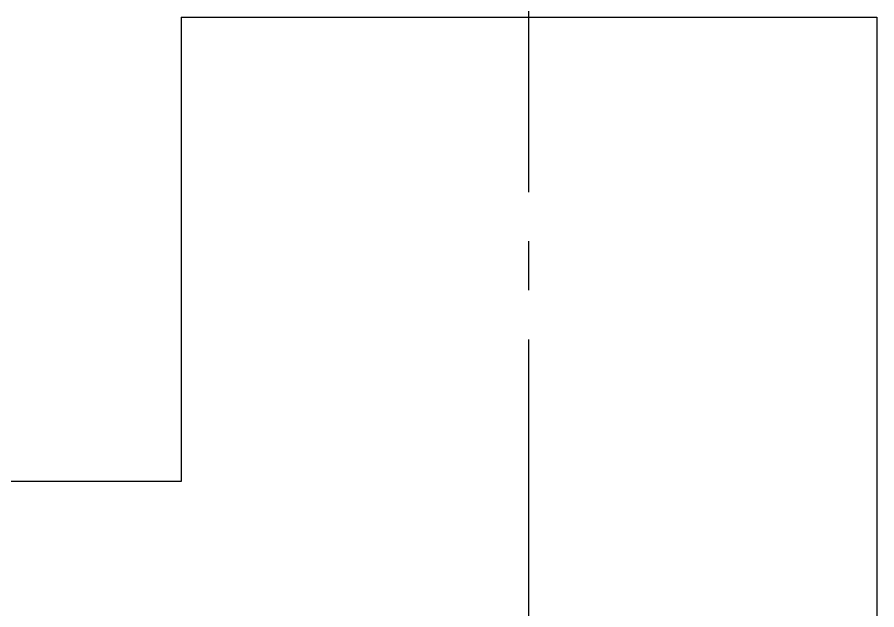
# Model space of a CAD drawing. Extents: x 10274 to 11115, y -16168 to -15573.
# Drawn here: x 10722.6 to 10778.2, y -15798.3 to -15760 of the extents above; entities that cross this region are included whole.
import ezdxf

# ---------------------------------------------------------------- set-up
doc = ezdxf.new("R2010")
doc.units = 0
doc.header["$MEASUREMENT"] = 0
doc.linetypes.add('CENTER2', pattern=[28.575, 19.05, -3.175, 3.175, -3.175])
doc.layers.get('0').update_dxf_attribs({"linetype": 'CONTINUOUS'})
doc.layers.add('CENTER', color=1, linetype='CENTER2')

msp = doc.modelspace()

# ---------------------------------------------------------------- linework, layer by layer
at = {"lineweight": -3}
for p, q in [((10733.228, -15759.951), (10733.228, -15789.951)), ((10733.228, -15759.951), (10778.228, -15759.951)), ((10778.228, -15759.951), (10778.228, -15908.419)), ((10733.227, -15789.951), (10699.932, -15789.951))]:
    msp.add_line(p, q, dxfattribs=at)
at = {"layer": 'CENTER'}
msp.add_line((10755.728, -15999.851), (10755.728, -15726.301), dxfattribs=at)

doc.saveas('drawing.dxf')
